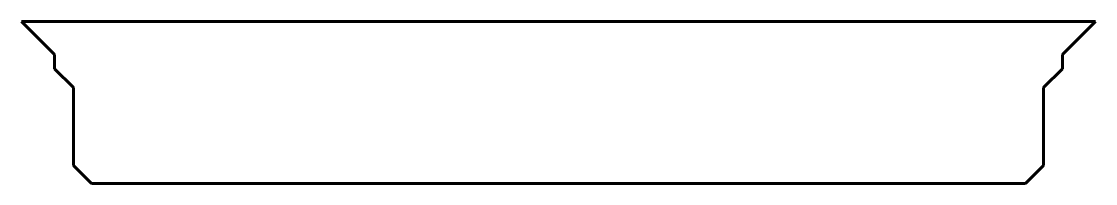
# Model space of a CAD drawing. Header units: millimetres. Extents: x -120 to 739, y 36 to 166.
import ezdxf

# ---------------------------------------------------------------- set-up
doc = ezdxf.new("R2010")
doc.units = ezdxf.units.MM
for name, pattern in [('K5LT32781', [0]), ('K5LT32782', [0]), ('K5LT32783', [0])]:
    doc.linetypes.add(name, pattern=pattern)
doc.layers.add('Системный слой', color=7, linetype='Continuous')

msp = doc.modelspace()

# ---------------------------------------------------------------- linework, layer by layer
at = {"color": 18, "linetype": 'K5LT32782', "lineweight": 60, "true_color": 0x000000}
for p, q in [((-93.9, 139.71), (-120.39, 166.19)), ((-78.9, 113.21), (-93.9, 128.21))]:
    msp.add_line(p, q, dxfattribs=at)
at = {"color": 5, "linetype": 'K5LT32781', "lineweight": 60, "true_color": 0x0000ff}
for p, q in [((712.1, 139.71), (738.59, 166.19)), ((712.1, 128.21), (712.1, 139.71)), ((697.1, 113.21), (712.1, 128.21))]:
    msp.add_line(p, q, dxfattribs=at)
at = {"layer": 'Системный слой', "color": 3, "linetype": 'K5LT32783', "lineweight": 60, "true_color": 0x00ff00}
for p, q in [((-120.39, 166.19), (738.59, 166.19)), ((-64.49, 36.19), (682.69, 36.19))]:
    msp.add_line(p, q, dxfattribs=at)
at = {"layer": 'Системный слой', "color": 18, "linetype": 'K5LT32782', "lineweight": 60, "true_color": 0x000000}
for p, q in [((-93.9, 128.21), (-93.9, 139.71)), ((-78.9, 50.61), (-78.9, 113.21)), ((-78.9, 50.61), (-64.49, 36.19))]:
    msp.add_line(p, q, dxfattribs=at)
at = {"layer": 'Системный слой', "color": 5, "linetype": 'K5LT32781', "lineweight": 60, "true_color": 0x0000ff}
for p, q in [((697.1, 113.21), (697.1, 50.61)), ((697.1, 50.61), (682.69, 36.19))]:
    msp.add_line(p, q, dxfattribs=at)

doc.saveas('drawing.dxf')
